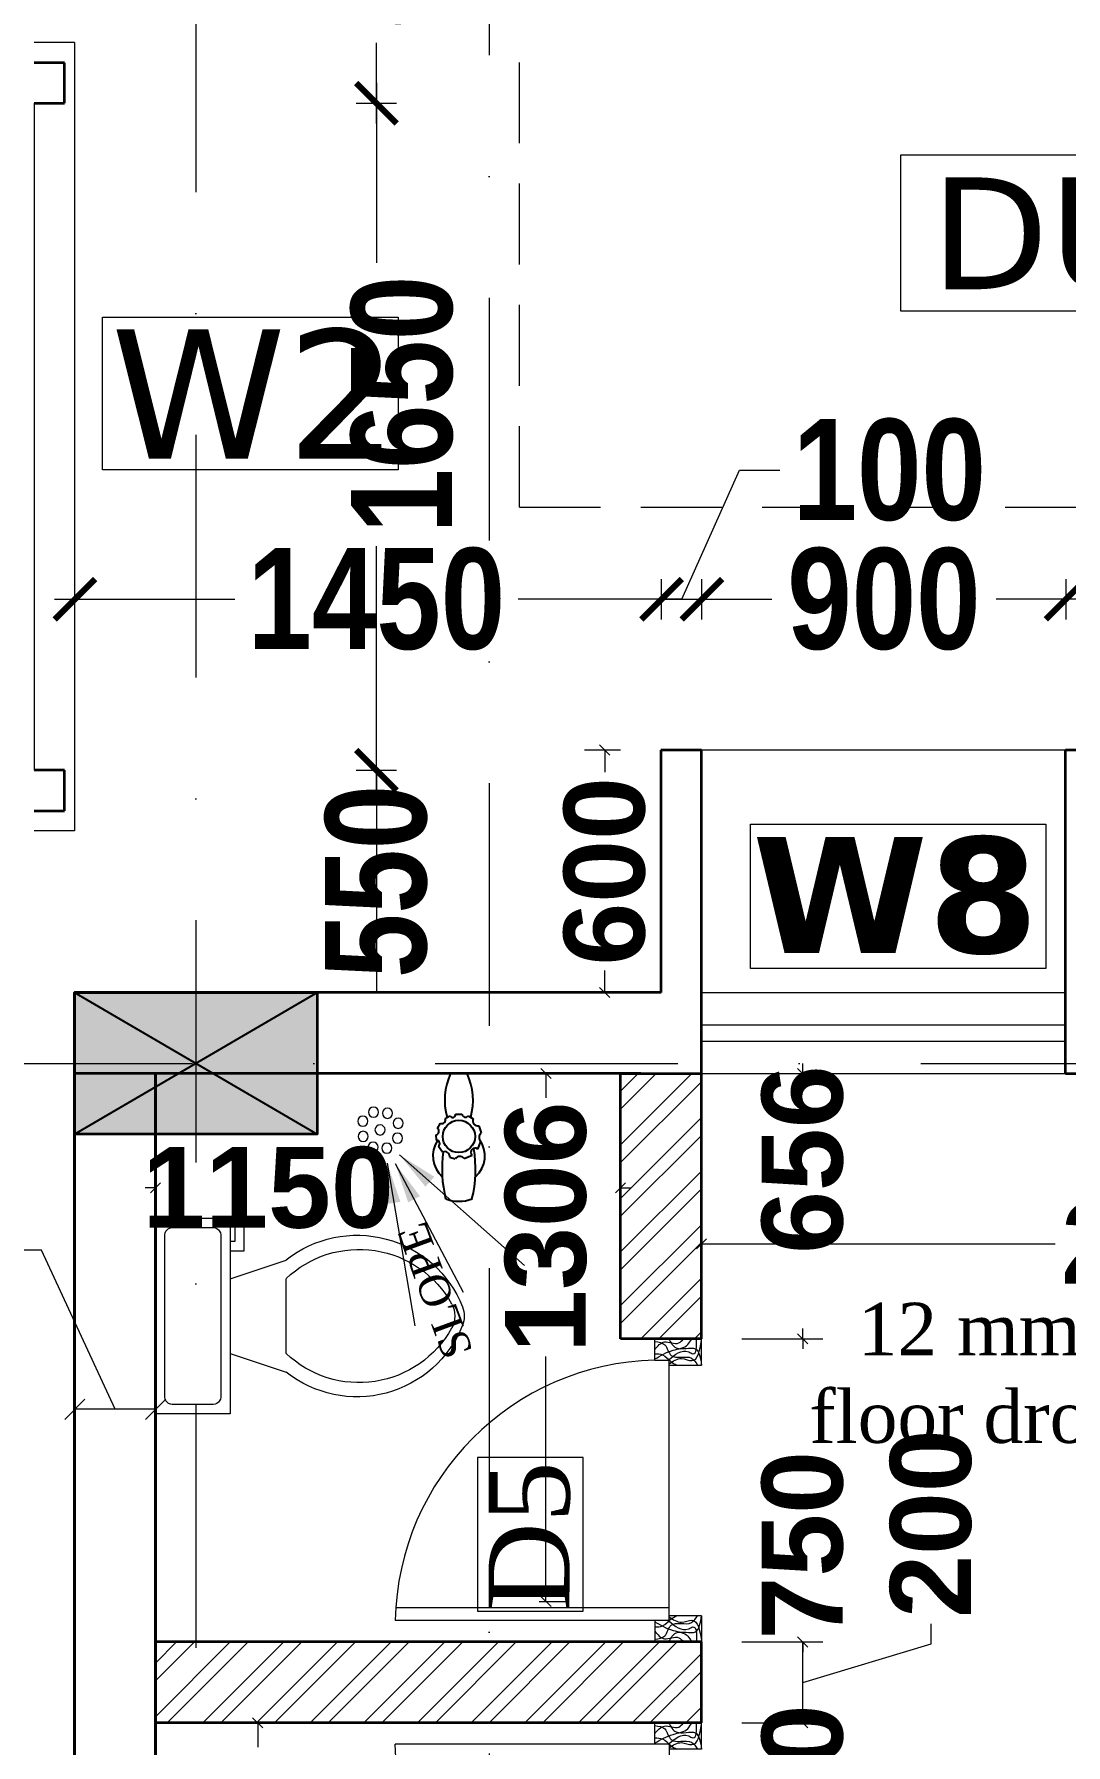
# Model space of a CAD drawing. Header units: millimetres. Extents: x -3092155 to 4513934, y -12317808 to 1850003.
# Drawn here: x -387959 to -385409, y -5516472 to -5512241 of the extents above; entities that cross this region are included whole.
import ezdxf

# ---------------------------------------------------------------- set-up
doc = ezdxf.new("R2010")
doc.units = ezdxf.units.MM
doc.header["$LTSCALE"] = 2
doc.header["$MEASUREMENT"] = 0
doc.header["$PDMODE"] = 34
doc.header["$PDSIZE"] = 500
for name, pattern in [('DASHDOT', [1, 0.5, -0.25, 0, -0.25]), ('DASHED2', [0.375, 0.25, -0.125]), ('HIDDEN', [0.375, 0.25, -0.125])]:
    doc.linetypes.add(name, pattern=pattern)
for name, color, linetype, lineweight in [('AREA AA', 162, 'Continuous', 20), ('coloumn', 10, 'Continuous', 35), ('cornice', 12, 'Continuous', 25), ('D DIM', 250, 'Continuous', 9), ('D5', 10, 'Continuous', 5), ('DIM', 27, 'Continuous', 5), ('DOOR', 27, 'Continuous', 5), ('DUCT', 37, 'Continuous', 35), ('expen. jt.', 130, 'Continuous', 35), ('FIXTURE', 252, 'Continuous', 0), ('glass', 5, 'Continuous', 15), ('GRID', 251, 'DASHDOT', 5), ('hatch toilet', 42, 'Continuous', 9), ('PROJ', 251, 'HIDDEN', 5), ('SILL', 74, 'Continuous', 9), ('tap', 97, 'Continuous', 25), ('taxe', 7, 'Continuous', 9), ('toi.dim.', 214, 'Continuous', 9), ('VENTI', 162, 'Continuous', 5), ('W2', 162, 'Continuous', 5), ('WAll', 250, 'Continuous', 35)]:
    doc.layers.add(name, color=color, linetype=linetype, lineweight=lineweight)
doc.layers.add('DOT', color=7, linetype='DASHED2', lineweight=0, true_color=0x89067c)
doc.layers.add('duct text', color=7, linetype='Continuous', lineweight=5, true_color=0x30182a)
doc.styles.add('INNER DIM', font='ARIALNB.TTF', dxfattribs={"height": 250})
doc.styles.add('int dim', font='arialbd.ttf', dxfattribs={"height": 200})
doc.styles.get("Standard").update_dxf_attribs({"font": 'times.ttf', "height": 500})
doc.styles.add('style2', font='verdana.ttf')
doc.dimstyles.new('external final', dxfattribs={"dimscale": 0, "dimtxt": 250, "dimasz": 100, "dimexe": 50, "dimexo": 50, "dimgap": 50, "dimtad": 0, "dimdec": 0, "dimzin": 0, "dimdsep": 46, "dimtxsty": 'INNER DIM', "dimblk": 'ARCHTICK', "dimcen": 100, "dimdle": 50, "dimclrd": 256, "dimclre": 256, "dimclrt": 256, "dimadec": 0, "dimazin": 0, "dimtfac": 1, "dimtdec": 0, "dimtix": 1, "dimtmove": 1, "dimatfit": 3, "dimfxl": 50, "dimfxlon": 1, "dimtolj": 1, "dimtzin": 0, "dimlwd": -1, "dimlwe": -1, "dimarcsym": 1})
doc.dimstyles.new('lamon', dxfattribs={"dimtxt": 200, "dimasz": 50, "dimexe": 50, "dimexo": 100, "dimgap": 25, "dimtad": 0, "dimdec": 0, "dimzin": 3, "dimdsep": 46, "dimtxsty": 'int dim', "dimblk": 'OBLIQUE', "dimcen": 90, "dimclrd": 256, "dimclre": 256, "dimclrt": 256, "dimadec": 0, "dimazin": 0, "dimtfac": 1, "dimtdec": 0, "dimtofl": 0, "dimtmove": 1, "dimatfit": 3, "dimfxl": 1, "dimfrac": 1, "dimtolj": 1, "dimtzin": 0, "dimlwd": -1, "dimlwe": -1, "dimarcsym": 1})
doc.dimstyles.new('toilet detail', dxfattribs={"dimtxt": 150, "dimasz": 25, "dimexe": 50, "dimexo": 100, "dimgap": 25, "dimtad": 0, "dimdec": 0, "dimzin": 3, "dimdsep": 46, "dimtxsty": 'int dim', "dimblk": 'OBLIQUE', "dimcen": 90, "dimclrd": 214, "dimclre": 214, "dimclrt": 256, "dimadec": 0, "dimazin": 0, "dimtfac": 1, "dimtdec": 0, "dimtofl": 0, "dimtmove": 1, "dimatfit": 3, "dimfxl": 1, "dimfrac": 1, "dimtolj": 1, "dimtzin": 0, "dimlwd": -1, "dimlwe": -1, "dimarcsym": 1})
pattern_1 = [(45, (99708.5, 251064.38), (-66.2912607, 66.2912607), []), (45, (99752.69, 251064.38), (-66.2912607, 66.2912607), [])]

# ---------------------------------------------------------------- blocks, each defined once
blk = doc.blocks.new('_ArchTick')
at = {"color": 0, "linetype": 'ByBlock', "const_width": 0.15}
blk.add_lwpolyline([(-0.5, -0.5), (0.5, 0.5)], dxfattribs=at)
blk = doc.blocks.new('*D189')
at = {"layer": 'D DIM', "ltscale": 100, "transparency": 16777216}
for p, q in [((-387113.1, -5511511.2), (-387113.1, -5511710.2)), ((-387163.1, -5511561.2), (-387063.1, -5511561.2)), ((-387113.1, -5512461.2), (-387113.1, -5512262.2)), ((-387163.1, -5512411.2), (-387063.1, -5512411.2))]:
    blk.add_line(p, q, dxfattribs=at)
at = {"layer": 'Defpoints', "color": 0, "lineweight": 50, "ltscale": 100, "transparency": 16777216}
for p in [(-387958.5, -5511561.2), (-387958.5, -5512411.2), (-387113.1, -5512411.2)]:
    blk.add_point(p, dxfattribs=at)
at = {"layer": 'D DIM', "ltscale": 100, "transparency": 16777216, "xscale": 100, "yscale": 100, "zscale": 100}
for p, rotation in [((-387113.1, -5511561.2), 90), ((-387113.1, -5512411.2), 270)]:
    blk.add_blockref('_ArchTick', p, dxfattribs=dict(at, rotation=rotation))
at = {"layer": 'D DIM', "ltscale": 100, "transparency": 16777216, "insert": (-387113.1, -5511986.2), "char_height": 250, "attachment_point": 5, "rotation": 90, "style": 'INNER DIM'}
blk.add_mtext('\\A1;850', dxfattribs=at)
blk = doc.blocks.new('*D190')
at = {"layer": 'D DIM', "ltscale": 100, "transparency": 16777216}
for p, q in [((-387113.1, -5512361.2), (-387113.1, -5512806.2)), ((-387163.1, -5512411.2), (-387063.1, -5512411.2)), ((-387113.1, -5514111.2), (-387113.1, -5513506.7)), ((-387163.1, -5514061.2), (-387063.1, -5514061.2))]:
    blk.add_line(p, q, dxfattribs=at)
at = {"layer": 'Defpoints', "color": 0, "lineweight": 50, "ltscale": 100, "transparency": 16777216}
for p in [(-387958.5, -5512411.2), (-387958.5, -5514061.2), (-387113.1, -5514061.2)]:
    blk.add_point(p, dxfattribs=at)
at = {"layer": 'D DIM', "ltscale": 100, "transparency": 16777216, "xscale": 100, "yscale": 100, "zscale": 100}
for p, rotation in [((-387113.1, -5512411.2), 90), ((-387113.1, -5514061.2), 270)]:
    blk.add_blockref('_ArchTick', p, dxfattribs=dict(at, rotation=rotation))
at = {"layer": 'D DIM', "ltscale": 100, "transparency": 16777216, "insert": (-387049.3, -5513156.5), "char_height": 250, "attachment_point": 5, "rotation": 90, "style": 'INNER DIM'}
blk.add_mtext('\\A1;1650', dxfattribs=at)
blk = doc.blocks.new('*D191')
at = {"layer": 'D DIM', "ltscale": 100, "transparency": 16777216}
for p, q in [((-387163.1, -5514061.2), (-387063.1, -5514061.2)), ((-387113.1, -5514061.2), (-387113.1, -5514611.2)), ((-387163.1, -5514611.2), (-387063.1, -5514611.2))]:
    blk.add_line(p, q, dxfattribs=at)
at = {"layer": 'Defpoints', "color": 0, "lineweight": 50, "ltscale": 100, "transparency": 16777216}
for p in [(-387958.5, -5514061.2), (-387958.5, -5514611.2), (-387113.1, -5514611.2)]:
    blk.add_point(p, dxfattribs=at)
at = {"layer": 'D DIM', "ltscale": 100, "transparency": 16777216, "insert": (-387113.1, -5514336.2), "char_height": 250, "attachment_point": 5, "rotation": 90, "style": 'INNER DIM'}
blk.add_mtext('\\A1;550', dxfattribs=at)
blk = doc.blocks.new('*D192')
at = {"layer": 'D DIM', "ltscale": 100, "transparency": 16777216}
for p, q in [((-387858.5, -5513688.2), (-387858.5, -5513588.2)), ((-386408.1, -5513688.2), (-386408.1, -5513588.2)), ((-387908.5, -5513638.2), (-387463.4, -5513638.2)), ((-386358.1, -5513638.2), (-386762.9, -5513638.2))]:
    blk.add_line(p, q, dxfattribs=at)
at = {"layer": 'Defpoints', "color": 0, "lineweight": 50, "ltscale": 100, "transparency": 16777216}
for p in [(-386408.1, -5513638.2), (-387858.5, -5514611.2), (-386408.1, -5514611.2)]:
    blk.add_point(p, dxfattribs=at)
at = {"layer": 'D DIM', "ltscale": 100, "transparency": 16777216, "xscale": 100, "yscale": 100, "zscale": 100, "rotation": 180}
blk.add_blockref('_ArchTick', (-387858.5, -5513638.2), dxfattribs=at)
at = {"layer": 'D DIM', "ltscale": 100, "transparency": 16777216, "xscale": 100, "yscale": 100, "zscale": 100}
blk.add_blockref('_ArchTick', (-386408.1, -5513638.2), dxfattribs=at)
at = {"layer": 'D DIM', "ltscale": 100, "transparency": 16777216, "insert": (-387113.1, -5513638.2), "char_height": 250, "attachment_point": 5, "style": 'INNER DIM'}
blk.add_mtext('\\A1;1450', dxfattribs=at)
blk = doc.blocks.new('*D193')
at = {"layer": 'D DIM', "ltscale": 100, "transparency": 16777216}
for p, q in [((-386358.3, -5513638.2), (-386215.8, -5513318.9)), ((-386215.8, -5513318.9), (-386115.8, -5513318.9)), ((-386408.1, -5513688.2), (-386408.1, -5513588.2)), ((-386308.5, -5513688.2), (-386308.5, -5513588.2)), ((-386408.1, -5513638.2), (-386308.5, -5513638.2)), ((-386408.1, -5513638.2), (-386308.5, -5513638.2))]:
    blk.add_line(p, q, dxfattribs=at)
at = {"layer": 'Defpoints', "color": 0, "lineweight": 50, "ltscale": 100, "transparency": 16777216}
for p in [(-386308.5, -5513638.2), (-386308.5, -5514011.2), (-386408.1, -5514611.2)]:
    blk.add_point(p, dxfattribs=at)
at = {"layer": 'D DIM', "ltscale": 100, "transparency": 16777216, "insert": (-385845.2, -5513318.9), "char_height": 250, "attachment_point": 5, "style": 'INNER DIM'}
blk.add_mtext('\\A1;100', dxfattribs=at)
blk = doc.blocks.new('*D194')
at = {"layer": 'D DIM', "ltscale": 100, "transparency": 16777216}
for p, q in [((-386308.5, -5513688.2), (-386308.5, -5513588.2)), ((-385408.5, -5513688.2), (-385408.5, -5513588.2)), ((-386358.5, -5513638.2), (-386135.9, -5513638.2)), ((-385358.5, -5513638.2), (-385581.1, -5513638.2))]:
    blk.add_line(p, q, dxfattribs=at)
at = {"layer": 'Defpoints', "color": 0, "lineweight": 50, "ltscale": 100, "transparency": 16777216}
for p in [(-385408.5, -5513638.2), (-386308.5, -5514011.2), (-385408.5, -5514010.2)]:
    blk.add_point(p, dxfattribs=at)
at = {"layer": 'D DIM', "ltscale": 100, "transparency": 16777216, "xscale": 100, "yscale": 100, "zscale": 100, "rotation": 180}
blk.add_blockref('_ArchTick', (-386308.5, -5513638.2), dxfattribs=at)
at = {"layer": 'D DIM', "ltscale": 100, "transparency": 16777216, "xscale": 100, "yscale": 100, "zscale": 100}
blk.add_blockref('_ArchTick', (-385408.5, -5513638.2), dxfattribs=at)
at = {"layer": 'D DIM', "ltscale": 100, "transparency": 16777216, "insert": (-385858.5, -5513638.2), "char_height": 250, "attachment_point": 5, "style": 'INNER DIM'}
blk.add_mtext('\\A1;900', dxfattribs=at)
blk = doc.blocks.new('_Oblique')
at = {"color": 0, "linetype": 'ByBlock', "lineweight": -2}
blk.add_line((-0.5, -0.5), (0.5, 0.5), dxfattribs=at)
blk = doc.blocks.new('*D370')
at = {"layer": 'Defpoints', "color": 0, "lineweight": 50, "ltscale": 100, "transparency": 16777216}
for p in [(-387658.5, -5515457.9), (-387858.5, -5515641.8), (-387858.5, -5515641.8)]:
    blk.add_point(p, dxfattribs=at)
at = {"layer": 'DIM', "ltscale": 100, "transparency": 16777216}
for p, q in [((-387941.1, -5515248), (-387991.1, -5515248)), ((-387758.5, -5515641.8), (-387941.1, -5515248)), ((-387858.5, -5515541.8), (-387858.5, -5515591.8)), ((-387658.5, -5515557.9), (-387658.5, -5515691.8)), ((-387658.5, -5515641.8), (-387858.5, -5515641.8))]:
    blk.add_line(p, q, dxfattribs=at)
at = {"layer": 'DIM', "ltscale": 100, "transparency": 16777216, "xscale": 50, "yscale": 50, "zscale": 50, "rotation": 180}
blk.add_blockref('_Oblique', (-387858.5, -5515641.8), dxfattribs=at)
at = {"layer": 'DIM', "ltscale": 100, "transparency": 16777216, "xscale": 50, "yscale": 50, "zscale": 50}
blk.add_blockref('_Oblique', (-387658.5, -5515641.8), dxfattribs=at)
at = {"layer": 'DIM', "ltscale": 100, "transparency": 16777216, "insert": (-388238.8, -5515248), "char_height": 200, "attachment_point": 5, "style": 'int dim'}
blk.add_mtext('\\A1;200', dxfattribs=at)
blk = doc.blocks.new('S.F')
at = {"layer": 'coloumn', "ltscale": 100}
blk.add_hatch(color=256, dxfattribs=at).paths.add_polyline_path([(98410.5, -5822806.2), (98410.5, -5823156.2), (97810.5, -5823156.2), (97810.5, -5822806.2)])
at = {"layer": 'coloumn', "lineweight": 25, "ltscale": 100}
for p, q in [((97810.5, -5823156.2), (98410.5, -5822806.2)), ((97810.5, -5822806.2), (98410.5, -5823156.2))]:
    blk.add_line(p, q, dxfattribs=at)
at = {"layer": 'coloumn', "ltscale": 100}
blk.add_lwpolyline([(98410.5, -5822806.2), (98410.5, -5823156.2), (97810.5, -5823156.2), (97810.5, -5822806.2)], close=True, dxfattribs=at)
blk = doc.blocks.new('ujuj')
at = {"layer": 'DUCT', "ltscale": 100}
for p, q in [((-427849.3, -5813156.2), (-427849.3, -5813081.2)), ((-427849.3, -5813081.2), (-427749.3, -5813081.2)), ((-427749.3, -5813081.2), (-427749.3, -5813156.2)), ((-426099.3, -5813156.2), (-426099.3, -5813081.2)), ((-426099.3, -5813081.2), (-425999.3, -5813081.2)), ((-425999.3, -5813081.2), (-425999.3, -5813156.2))]:
    blk.add_line(p, q, dxfattribs=at)
at = {"layer": 'PROJ', "ltscale": 250}
blk.add_line((-426099.3, -5813156.2), (-427749.3, -5813156.2), dxfattribs=at)
at = {"layer": 'SILL', "ltscale": 100}
for p, q in [((-425949.3, -5813056.2), (-427898.9, -5813056.2)), ((-427898.9, -5813056.2), (-427898.9, -5813156.2)), ((-425949.3, -5813056.2), (-425949.3, -5813156.2)), ((-426099.3, -5813156.2), (-427749.3, -5813156.2))]:
    blk.add_line(p, q, dxfattribs=at)
blk = doc.blocks.new('Toilet - top')
for p, q in [((9.75, -4.5), (9.75, -1.5)), ((-4.87, -6.37), (-3.37, -6.37)), ((-4.87, -7.12), (-4.87, -6.37)), ((-3.37, -6.37), (-3.37, -6)), ((-2.62, -6), (-2.62, -7.12)), ((-0.37, -6), (-1.87, -10.5)), ((5.63, -6), (7.13, -10.5)), ((-2.62, -7.12), (-4.87, -7.12)), ((5.63, -10.5), (-0.37, -10.5))]:
    blk.add_line(p, q)
blk.add_lwpolyline([(10.5, -6), (10.5, 0), (-5.25, 0), (-5.25, -6)], close=True)
for points in [[(9, -0.75), (-3.75, -0.75)], [(-4.5, -1.5), (-4.5, -4.5)], [(-3.75, -5.25), (9, -5.25)]]:
    blk.add_lwpolyline(points)
for centre, radius, start, end in [((-3.84, -1.41), 0.663, 81.8699, 188.1301), ((9.09, -1.41), 0.663, 351.8699, 98.1301), ((-3.84, -4.59), 0.663, 171.8699, 278.1301), ((9.09, -4.59), 0.663, 261.8699, 8.1301), ((5.26, -16.19), 9.13, 141.4691, 248.2606), ((5.77, -16.36), 8.5, 136.3677, 240.998), ((-0.01, -16.19), 9.13, 291.7393, 38.5307), ((-0.52, -16.36), 8.5, 299.0018, 43.6321), ((2.63, -22.05), 2, 240.998, 299.0018), ((2.63, -22.81), 2, 248.2606, 291.7393)]:
    blk.add_arc(centre, radius, start, end)
blk = doc.blocks.new('A$C3DC14F32')
at = {"layer": 'DOOR', "ltscale": 100}
for p, q in [((53, 115), (53, 756.7)), ((84, 80), (84, 755.4)), ((0, 0), (0, 115)), ((53, 115), (0, 115)), ((53, 80), (53, 115)), ((697, 115), (697, 80)), ((697, 115), (750, 115)), ((750, 115), (750, 0)), ((53, 80), (697, 80)), ((65, 0), (65, 80)), ((685, 80), (685, 0)), ((65, 0), (0, 0)), ((685, 0), (750, 0))]:
    blk.add_line(p, q, dxfattribs=at)
blk.add_arc((40.3, 100), 656.9, 1.3077, 88.8934, dxfattribs=at)
for points in [[(50, 115), (28.5, 70), (14.5, 33.5), (0, 24)], [(26.5, 115), (8, 91.5), (10.5, 56), (0, 44.5)], [(7, 115), (15, 90.5), (41.5, 75), (48, 24.5), (65, 10)], [(37, 115), (40, 96), (56, 76), (65, 61)], [(743, 115), (735, 90.5), (708.5, 75), (702, 24.5), (685, 10)], [(713, 115), (710, 96), (694, 76), (685, 61)], [(700, 115), (721.5, 70), (735.5, 33.5), (750, 24)], [(723.5, 115), (742, 91.5), (739.5, 56), (750, 44.5)], [(53, 82), (32.5, 31.5), (37, 21), (0, 12)], [(0, 81), (22.5, 62.5), (25, 15), (65, 0)], [(62, 80), (49, 49), (54, 23.5), (4, 0)], [(750, 81), (727.5, 62.5), (725, 15), (685, 0)], [(688, 80), (701, 49), (696, 23.5), (746, 0)], [(697, 82), (717.5, 31.5), (713, 21), (750, 12)]]:
    blk.add_spline(points, degree=3, dxfattribs=at)
blk = doc.blocks.new('14')
at = {"layer": 'FIXTURE', "ltscale": 15000}
for centre in [(-57, 27.9), (-38.2, 36), (-20.2, 27), (-64.7, 9.5), (-38.1, 9.5), (-12.1, 9.5), (-57, -7.8), (-38.2, -15.3), (-18.6, -8.4)]:
    blk.add_circle(centre, 6.97, dxfattribs=at)
blk = doc.blocks.new('ryr')
at = {"layer": 'tap', "ltscale": 100}
for p, q in [((1982569, -4956357.8), (1982576.1, -4956352.9)), ((1982583.7, -4956350.4), (1982590.2, -4956350.1)), ((1982598.2, -4956351.9), (1982604.6, -4956355.3)), ((1982562.6, -4956366.8), (1982560.6, -4956373.7)), ((1982610.7, -4956361.3), (1982614, -4956367.1)), ((1982616, -4956374.1), (1982616, -4956381.8)), ((1982666.3, -4956367.8), (1982666.3, -4956388.4)), ((1982561.1, -4956384.7), (1982565.1, -4956394.4)), ((1982572.8, -4956401.4), (1982582.2, -4956405.4)), ((1982601.5, -4956402.7), (1982592.8, -4956405.7)), ((1982613.7, -4956389.8), (1982610.1, -4956395.6))]:
    blk.add_line(p, q, dxfattribs=at)
blk.add_circle((1982588.3, -4956378.1), 20, dxfattribs=at)
for centre, radius, start, end in [((1982547.7, -4956509), 151.7, 81.7623, 103.9834), ((1982564.4, -4956380.5), 34.6, 56.5528, 138.7143), ((1982563.2, -4956360.5), 6.39, 264.6602, 25.1394), ((1982579.4, -4956350.2), 4.3, 217.9729, 357.2544), ((1982594.6, -4956348.9), 4.62, 195.6991, 319.6996), ((1982608.8, -4956357.1), 4.58, 156.5927, 294.6638), ((1982633.1, -4956440.8), 80.2, 65.5625, 105.3327), ((1982556.2, -4956378.1), 48, 160.1952, 199.8048), ((1982556.9, -4956379.4), 6.73, 307.8899, 56.9197), ((1982615.4, -4956370.5), 3.66, 111.8615, 279.3097), ((1982616.8, -4956386.3), 4.61, 99.2597, 228.4484), ((1982547.7, -4956247.1), 151.7, 256.0166, 279.8379), ((1982564.4, -4956375.7), 34.6, 221.3317, 306.2699), ((1982568.6, -4956398.3), 5.26, 323.2148, 132.0605), ((1982587.4, -4956410.2), 7.04, 39.9617, 136.8268), ((1982607.8, -4956401.6), 6.38, 69.0303, 190.3369), ((1982633.1, -4956315.4), 80.2, 254.6673, 294.4375), ((1982588.3, -4956378.1), 28, 279.2436, 279.2439)]:
    blk.add_arc(centre, radius, start, end, dxfattribs=at)
blk = doc.blocks.new('*D1164')
at = {"layer": 'Defpoints', "color": 0, "lineweight": 50, "ltscale": 100, "transparency": 16777216}
for p in [(-1467536.6, -5386245.7), (-1467286.3, -5386245.7), (-1467536.6, -5386995.7)]:
    blk.add_point(p, dxfattribs=at)
at = {"layer": 'toi.dim.', "color": 214, "ltscale": 100, "transparency": 16777216}
for p, q in [((-1467286.3, -5386245.7), (-1467286.3, -5386220.7)), ((-1467436.6, -5386245.7), (-1467236.3, -5386245.7)), ((-1467436.6, -5386995.7), (-1467236.3, -5386995.7)), ((-1467286.3, -5386995.7), (-1467286.3, -5387020.7))]:
    blk.add_line(p, q, dxfattribs=at)
at = {"layer": 'toi.dim.', "color": 214, "ltscale": 100, "transparency": 16777216, "xscale": 25, "yscale": 25, "zscale": 25}
for p, rotation in [((-1467286.3, -5386245.7), 270), ((-1467286.3, -5386995.7), 90)]:
    blk.add_blockref('_Oblique', p, dxfattribs=dict(at, rotation=rotation))
at = {"layer": 'toi.dim.', "ltscale": 100, "transparency": 16777216, "insert": (-1467286.3, -5386433.2), "char_height": 200, "attachment_point": 5, "rotation": 90, "style": 'int dim'}
blk.add_mtext('\\A1;750', dxfattribs=at)
blk = doc.blocks.new('*D1165')
at = {"layer": 'Defpoints', "color": 0, "lineweight": 50, "ltscale": 100, "transparency": 16777216}
for p in [(-1467536.6, -5386045.7), (-1467286.3, -5386045.7), (-1467536.6, -5386245.7)]:
    blk.add_point(p, dxfattribs=at)
at = {"layer": 'toi.dim.', "color": 214, "ltscale": 100, "transparency": 16777216}
for p, q in [((-1466969, -5386050.6), (-1466969, -5386000.6)), ((-1467436.6, -5386045.7), (-1467236.3, -5386045.7)), ((-1467286.3, -5386245.7), (-1467286.3, -5386045.7)), ((-1467286.3, -5386145.7), (-1466969, -5386050.6)), ((-1467436.6, -5386245.7), (-1467236.3, -5386245.7))]:
    blk.add_line(p, q, dxfattribs=at)
at = {"layer": 'toi.dim.', "color": 214, "ltscale": 100, "transparency": 16777216, "xscale": 25, "yscale": 25, "zscale": 25}
for p, rotation in [((-1467286.3, -5386045.7), 90), ((-1467286.3, -5386245.7), 270)]:
    blk.add_blockref('_Oblique', p, dxfattribs=dict(at, rotation=rotation))
at = {"layer": 'toi.dim.', "ltscale": 100, "transparency": 16777216, "insert": (-1466969, -5385752.8), "char_height": 200, "attachment_point": 5, "rotation": 90, "style": 'int dim'}
blk.add_mtext('\\A1;200', dxfattribs=at)
blk = doc.blocks.new('*D1166')
at = {"layer": 'Defpoints', "color": 0, "lineweight": 50, "ltscale": 100, "transparency": 16777216}
for p in [(-1467536.6, -5385295.7), (-1467286.3, -5385295.7), (-1467536.6, -5386045.7)]:
    blk.add_point(p, dxfattribs=at)
at = {"layer": 'toi.dim.', "color": 214, "ltscale": 100, "transparency": 16777216}
for p, q in [((-1467286.3, -5385295.7), (-1467286.3, -5385270.7)), ((-1467436.6, -5385295.7), (-1467236.3, -5385295.7)), ((-1467436.6, -5386045.7), (-1467236.3, -5386045.7)), ((-1467286.3, -5386045.7), (-1467286.3, -5386070.7))]:
    blk.add_line(p, q, dxfattribs=at)
at = {"layer": 'toi.dim.', "color": 214, "ltscale": 100, "transparency": 16777216, "xscale": 25, "yscale": 25, "zscale": 25}
for p, rotation in [((-1467286.3, -5385295.7), 270), ((-1467286.3, -5386045.7), 90)]:
    blk.add_blockref('_Oblique', p, dxfattribs=dict(at, rotation=rotation))
at = {"layer": 'toi.dim.', "ltscale": 100, "transparency": 16777216, "insert": (-1467286.3, -5385806.4), "char_height": 200, "attachment_point": 5, "rotation": 90, "style": 'int dim'}
blk.add_mtext('\\A1;750', dxfattribs=at)
blk = doc.blocks.new('*D1181')
at = {"layer": 'Defpoints', "color": 0, "lineweight": 50, "ltscale": 100, "transparency": 16777216}
for p in [(-1467536.6, -5384639.5), (-1467286.3, -5384639.5), (-1467536.6, -5385295.7)]:
    blk.add_point(p, dxfattribs=at)
at = {"layer": 'toi.dim.', "color": 214, "ltscale": 100, "transparency": 16777216}
for p, q in [((-1467436.6, -5384639.5), (-1467236.3, -5384639.5)), ((-1467286.3, -5384639.5), (-1467286.3, -5384614.5)), ((-1467436.6, -5385295.7), (-1467236.3, -5385295.7)), ((-1467286.3, -5385295.7), (-1467286.3, -5385320.7))]:
    blk.add_line(p, q, dxfattribs=at)
at = {"layer": 'toi.dim.', "color": 214, "ltscale": 100, "transparency": 16777216, "xscale": 25, "yscale": 25, "zscale": 25}
for p, rotation in [((-1467286.3, -5384639.5), 270), ((-1467286.3, -5385295.7), 90)]:
    blk.add_blockref('_Oblique', p, dxfattribs=dict(at, rotation=rotation))
at = {"layer": 'toi.dim.', "ltscale": 100, "transparency": 16777216, "insert": (-1467286.3, -5384852.6), "char_height": 200, "attachment_point": 5, "rotation": 90, "style": 'int dim'}
blk.add_mtext('\\A1;656', dxfattribs=at)
blk = doc.blocks.new('*D1216')
at = {"layer": 'Defpoints', "color": 0, "lineweight": 50, "ltscale": 100, "transparency": 16777216}
for p in [(-1468886.2, -5384895.2), (-1467736.6, -5384895.2), (-1467736.6, -5384922.6)]:
    blk.add_point(p, dxfattribs=at)
at = {"layer": 'toi.dim.', "color": 214, "ltscale": 100, "transparency": 16777216}
for p, q in [((-1468886.2, -5384922.6), (-1468911.2, -5384922.6)), ((-1467736.6, -5384922.6), (-1467711.6, -5384922.6)), ((-1468886.2, -5384995.2), (-1468886.2, -5384972.6)), ((-1467736.6, -5384995.2), (-1467736.6, -5384972.6))]:
    blk.add_line(p, q, dxfattribs=at)
at = {"layer": 'toi.dim.', "color": 214, "ltscale": 100, "transparency": 16777216, "xscale": 25, "yscale": 25, "zscale": 25}
blk.add_blockref('_Oblique', (-1468886.2, -5384922.6), dxfattribs=at)
at = {"layer": 'toi.dim.', "color": 214, "ltscale": 100, "transparency": 16777216, "xscale": 25, "yscale": 25, "zscale": 25, "rotation": 180}
blk.add_blockref('_Oblique', (-1467736.6, -5384922.6), dxfattribs=at)
at = {"layer": 'toi.dim.', "ltscale": 100, "transparency": 16777216, "insert": (-1468607.7, -5384922.6), "char_height": 200, "attachment_point": 5, "style": 'int dim'}
blk.add_mtext('\\A1;1150', dxfattribs=at)
blk = doc.blocks.new('*D1221')
at = {"layer": 'Defpoints', "color": 0, "lineweight": 50, "ltscale": 100, "transparency": 16777216}
for p in [(-1467536.6, -5384921.1), (-1465136.6, -5385061), (-1465136.6, -5385061)]:
    blk.add_point(p, dxfattribs=at)
at = {"layer": 'toi.dim.', "color": 214, "ltscale": 100, "transparency": 16777216}
for p, q in [((-1465136.6, -5384961), (-1465136.6, -5385011)), ((-1467536.6, -5385021.1), (-1467536.6, -5385111)), ((-1467536.6, -5385061), (-1466662, -5385061)), ((-1465136.6, -5385061), (-1466011.2, -5385061))]:
    blk.add_line(p, q, dxfattribs=at)
at = {"layer": 'toi.dim.', "color": 214, "ltscale": 100, "transparency": 16777216, "xscale": 25, "yscale": 25, "zscale": 25, "rotation": 180}
blk.add_blockref('_Oblique', (-1467536.6, -5385061), dxfattribs=at)
at = {"layer": 'toi.dim.', "color": 214, "ltscale": 100, "transparency": 16777216, "xscale": 25, "yscale": 25, "zscale": 25}
blk.add_blockref('_Oblique', (-1465136.6, -5385061), dxfattribs=at)
at = {"layer": 'toi.dim.', "ltscale": 100, "transparency": 16777216, "insert": (-1466336.6, -5385061), "char_height": 200, "attachment_point": 5, "style": 'int dim'}
blk.add_mtext('\\A1;2400', dxfattribs=at)
blk = doc.blocks.new('*D1227')
at = {"layer": 'Defpoints', "color": 0, "lineweight": 50, "ltscale": 100, "transparency": 16777216}
for p in [(-1467775.7, -5383839.5), (-1467636.6, -5383839.5), (-1467636.6, -5384439.5)]:
    blk.add_point(p, dxfattribs=at)
at = {"layer": 'toi.dim.', "color": 214, "ltscale": 100, "transparency": 16777216}
for p, q in [((-1467736.6, -5383839.5), (-1467825.7, -5383839.5)), ((-1467775.7, -5383839.5), (-1467775.7, -5383894.2)), ((-1467775.7, -5384439.5), (-1467775.7, -5384384.7)), ((-1467736.6, -5384439.5), (-1467825.7, -5384439.5))]:
    blk.add_line(p, q, dxfattribs=at)
at = {"layer": 'toi.dim.', "color": 214, "ltscale": 100, "transparency": 16777216, "xscale": 25, "yscale": 25, "zscale": 25}
for p, rotation in [((-1467775.7, -5383839.5), 90), ((-1467775.7, -5384439.5), 270)]:
    blk.add_blockref('_Oblique', p, dxfattribs=dict(at, rotation=rotation))
at = {"layer": 'toi.dim.', "ltscale": 100, "transparency": 16777216, "insert": (-1467775.7, -5384139.5), "char_height": 200, "attachment_point": 5, "rotation": 90, "style": 'int dim'}
blk.add_mtext('\\A1;600', dxfattribs=at)
blk = doc.blocks.new('*D1136')
at = {"layer": 'Defpoints', "color": 0, "lineweight": 50, "ltscale": 100, "transparency": 16777216}
for p in [(-1467901.7, -5384639.5), (-1468037.9, -5385945.7), (-1467920.8, -5385945.7)]:
    blk.add_point(p, dxfattribs=at)
at = {"layer": 'toi.dim.', "color": 214, "ltscale": 100, "transparency": 16777216}
for p, q in [((-1468001.7, -5384639.5), (-1467970.8, -5384639.5)), ((-1467920.8, -5384639.5), (-1467920.8, -5384699.8)), ((-1467920.8, -5385945.7), (-1467920.8, -5385339.3)), ((-1467937.9, -5385945.7), (-1467870.8, -5385945.7))]:
    blk.add_line(p, q, dxfattribs=at)
at = {"layer": 'toi.dim.', "color": 214, "ltscale": 100, "transparency": 16777216, "xscale": 25, "yscale": 25, "zscale": 25}
for p, rotation in [((-1467920.8, -5384639.5), 90), ((-1467920.8, -5385945.7), 270)]:
    blk.add_blockref('_Oblique', p, dxfattribs=dict(at, rotation=rotation))
at = {"layer": 'toi.dim.', "ltscale": 100, "transparency": 16777216, "insert": (-1467920.8, -5385019.5), "char_height": 200, "attachment_point": 5, "rotation": 90, "style": 'int dim'}
blk.add_mtext('\\A1;1306', dxfattribs=at)
blk = doc.blocks.new('*D1137')
at = {"layer": 'Defpoints', "color": 0, "lineweight": 50, "ltscale": 100, "transparency": 16777216}
for p in [(-1468614.5, -5386245.7), (-1468750.7, -5387552), (-1468633.5, -5387552)]:
    blk.add_point(p, dxfattribs=at)
at = {"layer": 'toi.dim.', "color": 214, "ltscale": 100, "transparency": 16777216}
for p, q in [((-1468714.5, -5386245.7), (-1468683.5, -5386245.7)), ((-1468633.5, -5386245.7), (-1468633.5, -5386306)), ((-1468633.5, -5387552), (-1468633.5, -5386945.5)), ((-1468650.7, -5387552), (-1468583.5, -5387552))]:
    blk.add_line(p, q, dxfattribs=at)
at = {"layer": 'toi.dim.', "color": 214, "ltscale": 100, "transparency": 16777216, "xscale": 25, "yscale": 25, "zscale": 25}
for p, rotation in [((-1468633.5, -5386245.7), 90), ((-1468633.5, -5387552), 270)]:
    blk.add_blockref('_Oblique', p, dxfattribs=dict(at, rotation=rotation))
at = {"layer": 'toi.dim.', "ltscale": 100, "transparency": 16777216, "insert": (-1468633.5, -5386625.8), "char_height": 200, "attachment_point": 5, "rotation": 90, "style": 'int dim'}
blk.add_mtext('\\A1;1306', dxfattribs=at)
blk = doc.blocks.new('hyh')
at = {"layer": 'duct text', "ltscale": 0.1}
blk.add_lwpolyline([(-122561.9, -5556529), (-120989.3, -5556529), (-120989.3, -5556915.2), (-122561.9, -5556915.2)], close=True, dxfattribs=at)
at = {"layer": 'duct text', "ltscale": 0.1, "insert": (-121777.2, -5556725.6), "char_height": 276.639, "width": 1547.237, "attachment_point": 5, "style": 'style2'}
blk.add_mtext('\\pt3043;DUCT-F', dxfattribs=at)
blk = doc.blocks.new('7u6ujuj')
at = {"layer": 'hatch toilet', "ltscale": 100}
h = blk.add_hatch(dxfattribs=at)
h.set_pattern_fill('ANSI32', color=256, scale=250, style=0)
h.set_pattern_definition(pattern_1)
h.paths.add_polyline_path([(-1467536.6, -5384639.5), (-1467736.6, -5384639.5), (-1467736.6, -5385295.7), (-1467651.6, -5385295.7), (-1467651.6, -5385295.7), (-1467536.6, -5385295.7)])
h = blk.add_hatch(dxfattribs=at)
h.set_pattern_fill('ANSI32', color=256, scale=250, style=0)
h.set_pattern_definition(pattern_1)
h.paths.add_polyline_path([(-1468886.2, -5386045.7), (-1468886.2, -5386245.7), (-1467536.6, -5386245.7), (-1467536.6, -5386045.7)])
at = {"layer": 'D5'}
blk.add_lwpolyline([(-1468089.9, -5385589.1), (-1468089.9, -5385969.5), (-1467829.3, -5385969.5), (-1467829.3, -5385589.1)], close=True, dxfattribs=at)
at = {"layer": 'glass', "ltscale": 100}
for p, q in [((-1467536.8, -5384519.5), (-1466636.8, -5384519.5)), ((-1467536.8, -5384559.5), (-1466636.8, -5384559.5))]:
    blk.add_line(p, q, dxfattribs=at)
at = {"layer": 'PROJ', "ltscale": 250}
blk.add_line((-1466636.6, -5383839.5), (-1467536.6, -5383839.5), dxfattribs=at)
at = {"layer": 'SILL', "ltscale": 100}
for p, q in [((-1467536.6, -5384439.5), (-1466636.6, -5384439.5)), ((-1467536.6, -5384639.5), (-1466636.6, -5384639.5))]:
    blk.add_line(p, q, dxfattribs=at)
at = {"layer": 'VENTI', "ltscale": 100}
blk.add_lwpolyline([(-1466685.3, -5384380.1), (-1467415, -5384380.1), (-1467415, -5384023), (-1466685.3, -5384023)], close=True, dxfattribs=at)
at = {"layer": 'WAll', "ltscale": 100}
for p, q in [((-1467536.6, -5383839.5), (-1467636.6, -5383839.5)), ((-1467636.6, -5383839.5), (-1467636.6, -5384439.5)), ((-1467536.6, -5385295.7), (-1467536.6, -5383839.5)), ((-1466036.6, -5383839.5), (-1466636.6, -5383839.5)), ((-1466636.6, -5384639.5), (-1466636.6, -5383839.5)), ((-1467636.6, -5384439.5), (-1469086.6, -5384439.5)), ((-1469086.2, -5384439.5), (-1469086.2, -5393789.5)), ((-1468886.2, -5384639.5), (-1468886.2, -5393589.5)), ((-1467736.6, -5384639.5), (-1468886.2, -5384639.5)), ((-1467736.6, -5385295.7), (-1467736.6, -5384639.5)), ((-1467736.6, -5384639.5), (-1467536.6, -5384639.5)), ((-1466636.6, -5384639.5), (-1466036.6, -5384639.5)), ((-1467536.6, -5385295.7), (-1467736.6, -5385295.7)), ((-1467536.6, -5386045.7), (-1468886.6, -5386045.7)), ((-1467536.6, -5386245.7), (-1467536.6, -5386045.7)), ((-1467536.6, -5386245.7), (-1468886.6, -5386245.7))]:
    blk.add_line(p, q, dxfattribs=at)
at = {"layer": 'DOOR', "ltscale": 100, "rotation": 89.99949659371384}
blk.add_blockref('A$C3DC14F32', (-1467536.6, -5386045.7), dxfattribs=at)
at = {"layer": 'DOOR', "ltscale": 100, "xscale": -1, "rotation": 90.00050340628616}
blk.add_blockref('A$C3DC14F32', (-1467536.6, -5386245.7), dxfattribs=at)
at = {"layer": 'FIXTURE', "lineweight": 40, "xscale": 2, "yscale": 2, "zscale": 2, "rotation": 90.00000000000004}
blk.add_blockref('ryr', (-11380892.4, -9349972), dxfattribs=at)
at = {"layer": 'FIXTURE', "xscale": -1.8, "yscale": 1.8, "zscale": 1.8, "rotation": 290.471190732132}
blk.add_blockref('14', (-1468371, -5384721), dxfattribs=at)
at = {"layer": 'FIXTURE', "ltscale": 100, "extrusion": (0, 0, -1), "xscale": 30.77059217263013, "yscale": 30.77059217263013, "zscale": -30.7705921728903, "rotation": 270}
blk.add_blockref('Toilet - top', (1468886.2, -5385158.7), dxfattribs=at)
at = {"layer": 'D5', "insert": (-1468062.8, -5385783.7), "char_height": 200, "width": 464.194, "attachment_point": 2, "rotation": 90}
blk.add_mtext('\\pt2000;D5', dxfattribs=at)
at = {"layer": 'taxe', "color": 0, "insert": (-1468159.3, -5385163.3), "char_height": 75, "attachment_point": 8, "rotation": 110.1018}
blk.add_mtext('SLOPE', dxfattribs=at)
at = {"layer": 'taxe', "color": 0, "insert": (-1466874.8, -5385595.6), "char_height": 130, "attachment_point": 8}
blk.add_mtext('12 mm \\Pfloor drop', dxfattribs=at)
at = {"layer": 'VENTI', "ltscale": 100, "insert": (-1467057.1, -5384200.6), "char_height": 287, "attachment_point": 5, "style": 'style2'}
blk.add_mtext('\\pt3157;{\\fVerdana|b1|i0|c0|p34;W8}', dxfattribs=at)
at = {"layer": 'toi.dim.', "ltscale": 100}
dim = blk.add_linear_dim(base=(-1467775.7, -5383839.5), p1=(-1467636.6, -5384439.5), p2=(-1467636.6, -5383839.5), angle=90, dimstyle='toilet detail', dxfattribs=at)
dim.commit()
dim.dimension.update_dxf_attribs({"geometry": '*D1227', "text_midpoint": (-1467775.7, -5384139.5)})
for base, p1, p2, picture, middle in [((-1467920.8, -5385945.7), (-1467901.7, -5384639.5), (-1468037.9, -5385945.7), '*D1136', (-1467920.8, -5385019.5)), ((-1467286.3, -5384639.5), (-1467536.6, -5385295.7), (-1467536.6, -5384639.5), '*D1181', (-1467286.3, -5384852.6)), ((-1467286.3, -5385295.7), (-1467536.6, -5386045.7), (-1467536.6, -5385295.7), '*D1166', (-1467286.3, -5385806.4)), ((-1467286.3, -5386045.7), (-1467536.6, -5386245.7), (-1467536.6, -5386045.7), '*D1165', (-1466969, -5385975.6)), ((-1467286.3, -5386245.7), (-1467536.6, -5386995.7), (-1467536.6, -5386245.7), '*D1164', (-1467286.3, -5386433.2)), ((-1468633.5, -5387552), (-1468614.5, -5386245.7), (-1468750.7, -5387552), '*D1137', (-1468633.5, -5386625.8))]:
    dim = blk.add_linear_dim(base=base, p1=p1, p2=p2, angle=90, dimstyle='toilet detail', dxfattribs=at)
    dim.commit()
    dim.dimension.update_dxf_attribs({"geometry": picture, "text_midpoint": middle, "dimtype": 160})
for base, p1, p2, picture, middle in [((-1467736.6, -5384922.6), (-1468886.2, -5384895.2), (-1467736.6, -5384895.2), '*D1216', (-1468607.7, -5384922.6)), ((-1465136.6, -5385061), (-1467536.6, -5384921.1), (-1465136.6, -5385061), '*D1221', (-1466336.6, -5385061))]:
    dim = blk.add_linear_dim(base=base, p1=p1, p2=p2, dimstyle='toilet detail', dxfattribs=at)
    dim.commit()
    dim.dimension.update_dxf_attribs({"geometry": picture, "text_midpoint": middle, "dimtype": 160})
at = {"layer": 'AREA AA', "ltscale": 100}
for points in [[(-1468313.6, -5384861), (-1468245.4, -5385264)], [(-1468293.6, -5384862.3), (-1468125.7, -5385180.8)], [(-1468282.7, -5384841), (-1467974.2, -5385114.3)]]:
    blk.add_leader(points, dimstyle='toilet detail', override={"dimasz": 100, "dimclrd": 256}, dxfattribs=at)

msp = doc.modelspace()

# ---------------------------------------------------------------- linework, layer by layer
at = {"layer": 'DOT', "ltscale": 400}
for q in [(-386759.3, -5510361.2), (-374234.3, -5513410.2)]:
    msp.add_line((-386759.3, -5513410.2), q, dxfattribs=at)
at = {"layer": 'DOT', "linetype": 'Continuous', "ltscale": 400}
msp.add_line((-383809.7, -5514011.2), (-386410.1, -5514011.2), dxfattribs=at)
at = {"layer": 'DUCT', "ltscale": 100}
for p, q in [((-387609.3, -5514611.2), (-387859.3, -5514611.2)), ((-386408.9, -5514611.2), (-387859.3, -5514611.2)), ((-387859.3, -5514811.2), (-387859.3, -5514611.2)), ((-387659.3, -5514811.2), (-387859.3, -5514811.2)), ((-386459.3, -5514811.2), (-387659.3, -5514811.2))]:
    msp.add_line(p, q, dxfattribs=at)
at = {"layer": 'expen. jt.', "ltscale": 100}
msp.add_line((-387859.3, -5527011.2), (-387859.3, -5514611.2), dxfattribs=at)
at = {"layer": 'GRID', "color": 5, "ltscale": 600}
for p, q in [((-387559.4, -5497630.3), (-387559.4, -5586432.3)), ((-386834.4, -5498491.7), (-386834.4, -5585573.1))]:
    msp.add_line(p, q, dxfattribs=at)
at = {"layer": 'GRID', "color": 6, "ltscale": 600}
msp.add_line((-460173.8, -5514786.2), (-367334.4, -5514786.2), dxfattribs=at)
at = {"layer": 'W2'}
msp.add_lwpolyline([(-387790, -5512940.3), (-387059.1, -5512940.3), (-387059.1, -5513317.9), (-387790, -5513317.9)], close=True, dxfattribs=at)
at = {"layer": 'WAll', "ltscale": 100}
msp.add_line((-387659.3, -5523761.2), (-387659.3, -5514811.2), dxfattribs=at)

# ---------------------------------------------------------------- block references
at = {"layer": 'coloumn'}
msp.add_blockref('S.F', (-485670.2, 308195), dxfattribs=at)
at = {"layer": 'cornice', "color": 3, "lineweight": 50, "xscale": -1, "rotation": 270}
msp.add_blockref('ujuj', (5425196.9, -5086311.9), dxfattribs=at)
at = {"layer": 'cornice', "color": 3, "lineweight": 50}
msp.add_blockref('hyh', (-263254.8, 43989.8), dxfattribs=at)
at = {"layer": 'WAll'}
msp.add_blockref('7u6ujuj', (1081226.9, -130171.7), dxfattribs=at)

# ---------------------------------------------------------------- texts
at = {"layer": 'W2', "style": 'style2'}
msp.add_text('W2', height=320, dxfattribs=at).set_placement((-387770.2, -5513290.5))

# ---------------------------------------------------------------- dimensions: what is measured, and where the dimension line sits
at = {"layer": 'D DIM', "ltscale": 100}
for base, p1, p2, picture, middle in [((-387113.1, -5512411.2), (-387958.5, -5511561.2), (-387958.5, -5512411.2), '*D189', (-387113.1, -5511986.2)), ((-387113.1, -5514611.2), (-387958.5, -5514061.2), (-387958.5, -5514611.2), '*D191', (-387113.1, -5514336.2))]:
    dim = msp.add_linear_dim(base=base, p1=p1, p2=p2, angle=90, dimstyle='external final', override={"dimscale": 1}, dxfattribs=at)
    dim.commit()
    dim.dimension.update_dxf_attribs({"geometry": picture, "text_midpoint": middle})
dim = msp.add_linear_dim(base=(-387113.1, -5514061.2), p1=(-387958.5, -5512411.2), p2=(-387958.5, -5514061.2), angle=90, dimstyle='external final', override={"dimscale": 1}, dxfattribs=at)
dim.commit()
dim.dimension.update_dxf_attribs({"geometry": '*D190', "text_midpoint": (-387049.3, -5513156.5), "dimtype": 160})
for base, p1, p2, picture, middle in [((-386308.5, -5513638.2), (-386408.1, -5514611.2), (-386308.5, -5514011.2), '*D193', (-386065.8, -5513318.9)), ((-386408.1, -5513638.2), (-387858.5, -5514611.2), (-386408.1, -5514611.2), '*D192', (-387113.1, -5513638.2))]:
    dim = msp.add_linear_dim(base=base, p1=p1, p2=p2, dimstyle='external final', override={"dimscale": 1}, dxfattribs=at)
    dim.commit()
    dim.dimension.update_dxf_attribs({"geometry": picture, "text_midpoint": middle, "dimtype": 160})
dim = msp.add_linear_dim(base=(-385408.5, -5513638.2), p1=(-386308.5, -5514011.2), p2=(-385408.5, -5514010.2), dimstyle='external final', override={"dimscale": 1}, dxfattribs=at)
dim.commit()
dim.dimension.update_dxf_attribs({"geometry": '*D194', "text_midpoint": (-385858.5, -5513638.2)})
at = {"layer": 'DIM', "ltscale": 100}
dim = msp.add_linear_dim(base=(-387858.5, -5515641.8), p1=(-387658.5, -5515457.9), p2=(-387858.5, -5515641.8), angle=180, dimstyle='lamon', dxfattribs=at)
dim.commit()
dim.dimension.update_dxf_attribs({"geometry": '*D370', "text_midpoint": (-388016.1, -5515248), "dimtype": 160})

doc.saveas('drawing.dxf')
